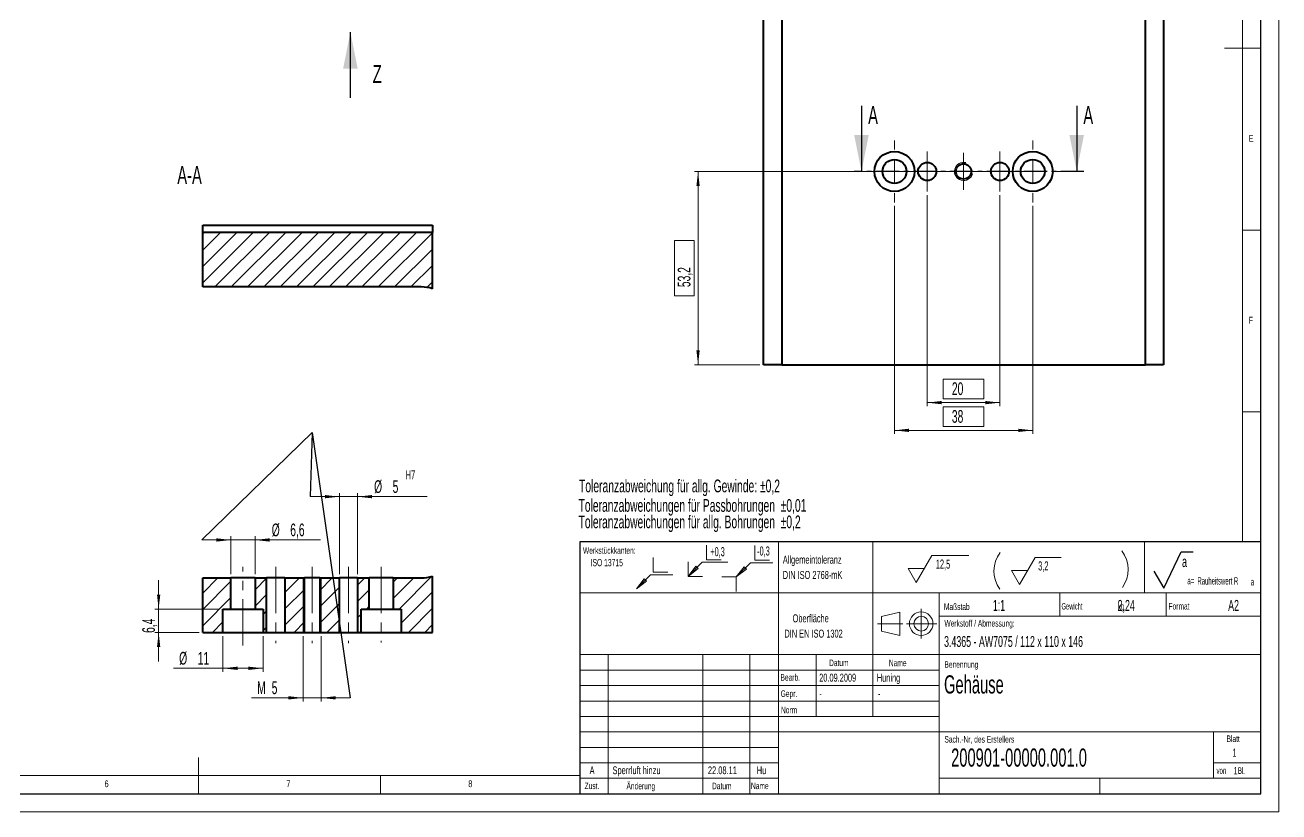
# Model space of a CAD drawing. Header units: millimetres. Extents: x 0 to 594, y 0 to 420.
# Drawn here: x 249.3 to 594, y 0 to 216.4 of the extents above; entities that cross this region are included whole.
import ezdxf

# ---------------------------------------------------------------- set-up
doc = ezdxf.new("R2010")
doc.units = ezdxf.units.MM
for name, pattern in [('CENTER', [10.16, 6.35, -1.27, 1.27, -1.27]), ('CENTERX2', [20.32, 12.7, -2.54, 2.54, -2.54]), ('HIDDEN', [1.905, 1.27, -0.635])]:
    doc.linetypes.add(name, pattern=pattern)
doc.layers.add('SLD-0', color=7, linetype='Continuous')
doc.styles.add('SLDTEXTSTYLE0', font='TXT', dxfattribs={"width": 0.554584})
doc.styles.add('SLDTEXTSTYLE1', font='TXT', dxfattribs={"width": 0.605})
doc.styles.add('SLDTEXTSTYLE2', font='TXT', dxfattribs={"width": 0.491563})
doc.styles.add('SLDTEXTSTYLE3', font='TXT', dxfattribs={"width": 0.75})
doc.styles.add('SLDTEXTSTYLE4', font='TXT', dxfattribs={"width": 0.530484})
doc.styles.add('SLDTEXTSTYLE5', font='TXT', dxfattribs={"width": 0.548462})
doc.dimstyles.new('SLDDIMSTYLE1', dxfattribs={"dimtxt": 3.5, "dimasz": 4, "dimexe": 0, "dimexo": 0.0625, "dimgap": 0.875, "dimtad": 1, "dimrnd": 1e-09, "dimzin": 12, "dimdsep": 46, "dimtxsty": 'SLDTEXTSTYLE1', "dimsah": 1, "dimcen": 0.09, "dimadec": 0, "dimazin": 0, "dimtfac": 1, "dimtdec": 1, "dimtofl": 0, "dimtmove": 0, "dimatfit": 3, "dimfxl": 1, "dimfrac": 2, "dimtolj": 1, "dimtzin": 12, "dimarcsym": 0})
doc.dimstyles.new('SLDDIMSTYLE10', dxfattribs={"dimtxt": 3.5, "dimasz": 4, "dimexe": 0, "dimexo": 0.0625, "dimgap": 0.875, "dimtad": 1, "dimrnd": 1e-09, "dimzin": 12, "dimdsep": 46, "dimtxsty": 'SLDTEXTSTYLE1', "dimsah": 1, "dimcen": 0.09, "dimadec": 0, "dimazin": 0, "dimtfac": 1, "dimtdec": 1, "dimtofl": 0, "dimtmove": 0, "dimatfit": 3, "dimfxl": 1, "dimfrac": 2, "dimtolj": 1, "dimtzin": 12, "dimarcsym": 0})
doc.dimstyles.new('SLDDIMSTYLE11', dxfattribs={"dimtxt": 3.5, "dimasz": 4, "dimexe": 0, "dimexo": 0.0625, "dimgap": 0.875, "dimtad": 0, "dimtih": 1, "dimtoh": 1, "dimrnd": 1e-09, "dimzin": 12, "dimdsep": 46, "dimtxsty": 'SLDTEXTSTYLE1', "dimsah": 1, "dimcen": 0.09, "dimadec": 0, "dimazin": 0, "dimtfac": 1, "dimtdec": 1, "dimtofl": 0, "dimtmove": 0, "dimatfit": 3, "dimfxl": 1, "dimfrac": 2, "dimtolj": 1, "dimtzin": 12, "dimarcsym": 0})
doc.dimstyles.new('SLDDIMSTYLE12', dxfattribs={"dimtxt": 0, "dimasz": 4, "dimexe": 0, "dimexo": 0.0625, "dimgap": 0, "dimtad": 0, "dimtih": 1, "dimtoh": 1, "dimdec": 0, "dimrnd": 1e-09, "dimzin": 0, "dimdsep": 46, "dimtxsty": 'Standard', "dimblk1": 'NONE', "dimblk2": 'NONE', "dimsah": 1, "dimcen": 0.09, "dimadec": 0, "dimazin": 0, "dimtfac": 4, "dimtdec": 0, "dimtofl": 0, "dimtmove": 0, "dimatfit": 3, "dimldrblk": 'NONE', "dimfxl": 1, "dimfrac": 2, "dimtolj": 1, "dimtzin": 0, "dimarcsym": 0})
doc.dimstyles.new('SLDDIMSTYLE2', dxfattribs={"dimtxt": 3.5, "dimasz": 4, "dimexe": 0, "dimexo": 0.0625, "dimgap": 0.875, "dimtad": 1, "dimrnd": 1e-09, "dimzin": 12, "dimdsep": 46, "dimtxsty": 'SLDTEXTSTYLE1', "dimsah": 1, "dimcen": 0.09, "dimadec": 0, "dimazin": 0, "dimtfac": 1, "dimtdec": 1, "dimtofl": 0, "dimtmove": 0, "dimatfit": 3, "dimfxl": 1, "dimfrac": 2, "dimtolj": 1, "dimtzin": 12, "dimarcsym": 0})
doc.dimstyles.new('SLDDIMSTYLE8', dxfattribs={"dimtxt": 3.5, "dimasz": 4, "dimexe": 0, "dimexo": 0.0625, "dimgap": -0.875, "dimtad": 1, "dimrnd": 1e-09, "dimzin": 12, "dimdsep": 46, "dimtxsty": 'SLDTEXTSTYLE1', "dimsah": 1, "dimcen": 0.09, "dimadec": 0, "dimazin": 0, "dimtfac": 1, "dimtdec": 1, "dimtofl": 0, "dimtmove": 0, "dimatfit": 3, "dimfxl": 1, "dimfrac": 2, "dimtolj": 1, "dimtzin": 12, "dimarcsym": 0})
doc.dimstyles.new('SLDDIMSTYLE9', dxfattribs={"dimtxt": 3.5, "dimasz": 4, "dimexe": 0, "dimexo": 0.0625, "dimgap": 0.875, "dimtad": 1, "dimrnd": 1e-09, "dimzin": 12, "dimdsep": 46, "dimtxsty": 'SLDTEXTSTYLE1', "dimsah": 1, "dimcen": 0.09, "dimadec": 0, "dimazin": 0, "dimtfac": 1, "dimtdec": 1, "dimtofl": 0, "dimtmove": 0, "dimatfit": 3, "dimfxl": 1, "dimfrac": 2, "dimtolj": 1, "dimtzin": 12, "dimarcsym": 0})

# ---------------------------------------------------------------- blocks, each defined once
blk = doc.blocks.new('Block27')
at = {"color": 9, "linetype": 'Continuous', "lineweight": 0}
for p, q in [((9.1, 8.6), (9.1, 12.6)), ((4, 4), (7.9, 7.9)), ((7.9, 7.9), (14.01, 7.9)), ((9.1, 8.6), (13.1, 8.6)), ((0, 4), (4, 4)), ((4, 4), (6.15, 6.8)), ((4, 4), (6.8, 6.15)), ((4, 0), (4, 4)), ((6.15, 6.8), (6.8, 6.15))]:
    blk.add_line(p, q, dxfattribs=at)
at = {"color": 7, "linetype": 'Continuous', "lineweight": 0, "insert": (9.73, 12.36), "char_height": 2.5, "attachment_point": 1, "style": 'SLDTEXTSTYLE0'}
blk.add_mtext('-0,3', dxfattribs=at)
blk = doc.blocks.new('Block26')
at = {"color": 9, "linetype": 'Continuous', "lineweight": 0}
for p, q in [((4.596194, 4.596194), (4.596194, 8.596194)), ((0, 0), (3.896194, 3.896194)), ((3.896194, 3.896194), (10.010473, 3.896194)), ((4.596194, 4.596194), (8.596194, 4.596194)), ((0, 0), (2.149051, 2.800697)), ((0, 0), (2.800697, 2.14905)), ((2.149051, 2.800697), (2.800697, 2.14905))]:
    blk.add_line(p, q, dxfattribs=at)
blk = doc.blocks.new('Block25')
at = {"color": 9, "linetype": 'Continuous', "lineweight": 0}
for p, q in [((5.1, 4.6), (5.1, 8.6)), ((0, 0), (0, 4)), ((0, 0), (3.9, 3.9)), ((3.9, 3.9), (10.96, 3.9)), ((5.1, 4.6), (9.1, 4.6)), ((0, 0), (2.15, 2.8)), ((0, 0), (2.8, 2.15)), ((0, 0), (4, 0)), ((2.15, 2.8), (2.8, 2.15))]:
    blk.add_line(p, q, dxfattribs=at)
at = {"color": 7, "linetype": 'Continuous', "lineweight": 0, "insert": (6.11, 8.05), "char_height": 2.5, "attachment_point": 1, "style": 'SLDTEXTSTYLE0'}
blk.add_mtext('+0,3', dxfattribs=at)
blk = doc.blocks.new('Block32')
at = {"color": 7, "linetype": 'Continuous', "lineweight": 0}
blk.add_arc((-6.86, 4.98), 8.57, 324.4695, 36.7808, dxfattribs=at)
blk = doc.blocks.new('Block31')
at = {"color": 7, "linetype": 'Continuous', "lineweight": 0}
blk.add_arc((8.57, 4.98), 8.57, 143.2192, 215.5305, dxfattribs=at)
blk = doc.blocks.new('Block30')
at = {"color": 7, "linetype": 'Continuous', "lineweight": 0}
for p, q in [((2.23, 0), (6.51, 7.42)), ((6.51, 7.42), (16.66, 7.42)), ((0, 3.86), (4.46, 3.86)), ((0, 3.86), (2.23, 0))]:
    blk.add_line(p, q, dxfattribs=at)
at = {"color": 7, "linetype": 'Continuous', "lineweight": 0, "insert": (7.63, 6.32), "char_height": 2.5, "attachment_point": 1, "style": 'SLDTEXTSTYLE1'}
blk.add_mtext('12,5', dxfattribs=at)
blk = doc.blocks.new('Block29')
at = {"layer": 'SLD-0', "color": 7, "linetype": 'Continuous', "lineweight": 0}
for p, q in [((6.51, 7.42), (2.23, 0)), ((6.51, 7.42), (13.68, 7.42)), ((2.23, 0), (0, 3.86)), ((0, 3.86), (4.46, 3.86))]:
    blk.add_line(p, q, dxfattribs=at)
at = {"layer": 'SLD-0', "insert": (7.34, 6.36), "char_height": 2.5, "attachment_point": 1, "style": 'SLDTEXTSTYLE1'}
blk.add_mtext('3,2', dxfattribs=at)
blk = doc.blocks.new('Block28')
at = {"layer": 'SLD-0'}
for p, q in [((2.77, 0), (7.58, 10.04)), ((7.58, 10.04), (10.86, 10.04)), ((0, 4.71), (2.77, 0))]:
    blk.add_line(p, q, dxfattribs=at)
at = {"layer": 'SLD-0', "attachment_point": 1}
for s, insert, char_height, style in [('a', (7.79, 8.85), 3, 'SLDTEXTSTYLE1'), ('a=', (9.24, 3.08), 2, 'SLDTEXTSTYLE2'), ('Rauheitswert R', (12.01, 3.03), 2, 'SLDTEXTSTYLE2'), ('a', (26.68, 2.78), 2, 'SLDTEXTSTYLE2')]:
    blk.add_mtext(s, dxfattribs=dict(at, insert=insert, char_height=char_height, style=style))
blk = doc.blocks.new('SW_NOTE_0')
at = {"color": 0, "linetype": 'Continuous', "lineweight": 0, "char_height": 2.2, "attachment_point": 1, "style": 'SLDTEXTSTYLE1'}
for s, insert in [('Allgemeintoleranz', (0, 2.84)), ('DIN ISO 2768-mK', (0, -1.36))]:
    blk.add_mtext(s, dxfattribs=dict(at, insert=insert))
blk = doc.blocks.new('SW_NOTE_1')
at = {"color": 0, "linetype": 'Continuous', "lineweight": 0, "char_height": 2.2, "attachment_point": 1, "style": 'SLDTEXTSTYLE1'}
for s, insert in [('    Oberfläche', (0, 2.84)), ('DIN EN ISO 1302', (0, -1.36))]:
    blk.add_mtext(s, dxfattribs=dict(at, insert=insert))
blk = doc.blocks.new('SW_NOTE_2')
at = {"color": 0, "linetype": 'Continuous', "lineweight": 0, "char_height": 3.5, "attachment_point": 1, "style": 'SLDTEXTSTYLE1'}
for s, insert in [('Toleranzabweichungen für Passbohrungen  ±0,01', (0, 4.51)), ('Toleranzabweichungen für allg. Bohrungen  ±0,2', (0, -0.01))]:
    blk.add_mtext(s, dxfattribs=dict(at, insert=insert))
blk = doc.blocks.new('SW_PROJECTIONARROW_0')
at = {"color": 0, "linetype": 'HIDDEN', "lineweight": 0}
blk.add_line((338.75, 196.41), (338.75, 214.41), dxfattribs=at)
blk.add_line((338.75, 196.41), (338.75, 214.41), dxfattribs=at)
at = {"color": 0, "linetype": 'Continuous', "lineweight": 30}
blk.add_line((338.75, 196.41), (338.75, 214.41), dxfattribs=at)
at = {"color": 0, "linetype": 'Continuous', "lineweight": 40}
blk.add_solid([(338.75, 214.41), (336.75, 204.41), (340.75, 204.41)], dxfattribs=at)
blk.add_solid([(338.75, 214.41), (336.75, 204.41), (340.75, 204.41)], dxfattribs=at)
at = {"color": 0, "linetype": 'Continuous', "lineweight": 40, "insert": (344.88, 205.41), "char_height": 5, "attachment_point": 1, "style": 'SLDTEXTSTYLE1'}
blk.add_mtext('Z', dxfattribs=at)
blk.add_mtext('Z', dxfattribs=at)
blk = doc.blocks.new('*D47')
at = {"color": 7, "linetype": 'Continuous', "lineweight": 15}
for p, q in [((516.82, 176.13), (433.32, 176.13)), ((434.32, 122.93), (434.32, 176.13)), ((433.24, 157.13), (427.87, 157.13)), ((427.87, 157.13), (427.87, 141.94)), ((433.24, 141.94), (433.24, 157.13)), ((427.87, 141.94), (433.24, 141.94)), ((451.32, 122.93), (433.32, 122.93))]:
    blk.add_line(p, q, dxfattribs=at)
for points in [[(434.32, 176.13), (433.87, 172.13), (434.77, 172.13)], [(434.32, 122.93), (434.77, 126.93), (433.87, 126.93)]]:
    blk.add_solid(points, dxfattribs=at)
at = {"color": 7, "linetype": 'Continuous', "lineweight": 15, "insert": (428.73, 143.53), "char_height": 3.5, "attachment_point": 1, "rotation": 90, "style": 'SLDTEXTSTYLE1'}
blk.add_mtext(' 53,2 ', dxfattribs=at)
blk = doc.blocks.new('*D48')
at = {"color": 7, "linetype": 'Continuous', "lineweight": 15}
for p, q in [((497.32, 169.63), (497.32, 111.56)), ((517.32, 169.63), (517.32, 111.56)), ((501.73, 119), (501.73, 113.63)), ((512.91, 119), (501.73, 119)), ((512.91, 113.63), (512.91, 119)), ((497.32, 112.56), (517.32, 112.56)), ((501.73, 113.63), (512.91, 113.63))]:
    blk.add_line(p, q, dxfattribs=at)
for points in [[(497.32, 112.56), (501.32, 112.11), (501.32, 113.01)], [(517.32, 112.56), (513.32, 113.01), (513.32, 112.11)]]:
    blk.add_solid(points, dxfattribs=at)
at = {"color": 7, "linetype": 'Continuous', "lineweight": 15, "insert": (503.31, 118.14), "char_height": 3.5, "attachment_point": 1, "style": 'SLDTEXTSTYLE1'}
blk.add_mtext(' 20 ', dxfattribs=at)
blk = doc.blocks.new('*D49')
at = {"color": 7, "linetype": 'Continuous', "lineweight": 15}
for p, q in [((488.32, 166.63), (488.32, 103.93)), ((526.32, 166.63), (526.32, 103.93)), ((501.73, 111.38), (501.73, 106.01)), ((512.91, 111.38), (501.73, 111.38)), ((512.91, 106.01), (512.91, 111.38)), ((488.32, 104.93), (526.32, 104.93)), ((501.73, 106.01), (512.91, 106.01))]:
    blk.add_line(p, q, dxfattribs=at)
for points in [[(488.32, 104.93), (492.32, 104.48), (492.32, 105.38)], [(526.32, 104.93), (522.32, 105.38), (522.32, 104.48)]]:
    blk.add_solid(points, dxfattribs=at)
at = {"color": 7, "linetype": 'Continuous', "lineweight": 15, "insert": (503.31, 110.52), "char_height": 3.5, "attachment_point": 1, "style": 'SLDTEXTSTYLE1'}
blk.add_mtext(' 38 ', dxfattribs=at)
blk = doc.blocks.new('SW_CENTERMARKSYMBOL_8')
at = {"color": 0, "linetype": 'Continuous', "lineweight": 0}
for p, q in [((0, 3), (0, 5.1)), ((-3, 0), (-5.1, 0)), ((0, 0), (-3, 0)), ((0, 0), (0, 3)), ((0, 0), (0, -3)), ((0, 0), (3, 0)), ((3, 0), (5.1, 0)), ((0, -3), (0, -5.1))]:
    blk.add_line(p, q, dxfattribs=at)
blk = doc.blocks.new('SW_CENTERMARKSYMBOL_9')
at = {"color": 0, "linetype": 'Continuous', "lineweight": 0}
for p, q in [((0, 3), (0, 5.5)), ((-3, 0), (-5.5, 0)), ((0, 0), (-3, 0)), ((0, 0), (0, 3)), ((0, 0), (0, -3)), ((0, 0), (3, 0)), ((3, 0), (5.5, 0)), ((0, -3), (0, -5.5))]:
    blk.add_line(p, q, dxfattribs=at)
blk = doc.blocks.new('SW_CENTERMARKSYMBOL_10')
at = {"color": 0, "linetype": 'Continuous', "lineweight": 0}
for p, q in [((0, 3), (0, 5.5)), ((-3, 0), (-5.5, 0)), ((0, 0), (-3, 0)), ((0, 0), (0, 3)), ((0, 0), (0, -3)), ((0, 0), (3, 0)), ((3, 0), (5.5, 0)), ((0, -3), (0, -5.5))]:
    blk.add_line(p, q, dxfattribs=at)
blk = doc.blocks.new('SW_CENTERMARKSYMBOL_11')
at = {"color": 0, "linetype": 'Continuous', "lineweight": 0}
for p, q in [((0, 6), (0, 8.5)), ((-6, 0), (-8.5, 0)), ((0, 0), (-3, 0)), ((0, 0), (0, 3)), ((0, 0), (0, -3)), ((0, 0), (3, 0)), ((6, 0), (8.5, 0)), ((0, -6), (0, -8.5))]:
    blk.add_line(p, q, dxfattribs=at)
blk = doc.blocks.new('SW_CENTERMARKSYMBOL_12')
at = {"color": 0, "linetype": 'Continuous', "lineweight": 0}
for p, q in [((0, 6), (0, 8.5)), ((-6, 0), (-8.5, 0)), ((0, 0), (-3, 0)), ((0, 0), (0, 3)), ((0, 0), (0, -3)), ((0, 0), (3, 0)), ((6, 0), (8.5, 0)), ((0, -6), (0, -8.5))]:
    blk.add_line(p, q, dxfattribs=at)
blk = doc.blocks.new('*D55')
at = {"color": 7, "linetype": 'Continuous', "lineweight": 15}
for p, q in [((325.73, 48.37), (325.73, 30.37)), ((330.73, 48.37), (330.73, 30.37)), ((325.73, 31.37), (311.53, 31.37)), ((330.73, 31.37), (325.73, 31.37)), ((330.73, 31.37), (338.73, 31.37)), ((330.73, 31.37), (338.73, 31.37))]:
    blk.add_line(p, q, dxfattribs=at)
for points in [[(325.73, 31.37), (321.73, 31.82), (321.73, 30.92)], [(330.73, 31.37), (334.73, 30.92), (334.73, 31.82)], [(330.73, 31.37), (334.73, 30.92), (334.73, 31.82)]]:
    blk.add_solid(points, dxfattribs=at)
at = {"color": 7, "linetype": 'Continuous', "lineweight": 15, "char_height": 3.5, "attachment_point": 1, "style": 'SLDTEXTSTYLE1'}
for s, insert in [('M', (313.12, 35.89)), ('5', (317.12, 35.89))]:
    blk.add_mtext(s, dxfattribs=dict(at, insert=insert))
blk = doc.blocks.new('*D56')
at = {"color": 7, "linetype": 'Continuous', "lineweight": 15}
for p, q in [((335.73, 86.7), (327.73, 86.7)), ((335.73, 86.7), (327.73, 86.7)), ((335.73, 65.37), (335.73, 87.7)), ((335.73, 86.7), (340.73, 86.7)), ((340.73, 65.37), (340.73, 87.7)), ((340.73, 86.7), (359.84, 86.7))]:
    blk.add_line(p, q, dxfattribs=at)
for points in [[(335.73, 86.7), (331.73, 87.15), (331.73, 86.25)], [(335.73, 86.7), (331.73, 87.15), (331.73, 86.25)], [(340.73, 86.7), (344.73, 86.25), (344.73, 87.15)]]:
    blk.add_solid(points, dxfattribs=at)
at = {"color": 7, "linetype": 'Continuous', "lineweight": 15, "attachment_point": 1, "style": 'SLDTEXTSTYLE1'}
for s, insert, char_height in [('H7', (353.96, 93.92), 2.45), ('%%c', (345.26, 91.21), 3.5), ('5', (350.36, 91.21), 3.5)]:
    blk.add_mtext(s, dxfattribs=dict(at, insert=insert, char_height=char_height))
blk = doc.blocks.new('*D57')
at = {"color": 7, "linetype": 'Continuous', "lineweight": 15}
for p, q in [((305.93, 74.79), (297.93, 74.79)), ((305.93, 74.79), (297.93, 74.79)), ((305.93, 65.37), (305.93, 75.79)), ((312.53, 74.79), (305.93, 74.79)), ((312.53, 65.37), (312.53, 75.79)), ((312.53, 74.79), (330.49, 74.79))]:
    blk.add_line(p, q, dxfattribs=at)
for points in [[(305.93, 74.79), (301.93, 75.24), (301.93, 74.34)], [(305.93, 74.79), (301.93, 75.24), (301.93, 74.34)], [(312.53, 74.79), (316.53, 74.34), (316.53, 75.24)]]:
    blk.add_solid(points, dxfattribs=at)
at = {"color": 7, "linetype": 'Continuous', "lineweight": 15, "char_height": 3.5, "attachment_point": 1, "style": 'SLDTEXTSTYLE1'}
for s, insert in [('%%c', (317.13, 79.31)), ('6,6', (322.22, 79.31))]:
    blk.add_mtext(s, dxfattribs=dict(at, insert=insert))
blk = doc.blocks.new('*D58')
at = {"color": 7, "linetype": 'Continuous', "lineweight": 15}
for p, q in [((286.04, 55.77), (286.04, 63.77)), ((302.73, 55.77), (285.04, 55.77)), ((286.04, 49.37), (286.04, 55.77)), ((297.16, 49.37), (285.04, 49.37)), ((286.04, 49.37), (286.04, 41.37))]:
    blk.add_line(p, q, dxfattribs=at)
for points in [[(286.04, 55.77), (286.49, 59.77), (285.59, 59.77)], [(286.04, 49.37), (285.59, 45.37), (286.49, 45.37)]]:
    blk.add_solid(points, dxfattribs=at)
at = {"color": 7, "linetype": 'Continuous', "lineweight": 15, "insert": (281.53, 49.23), "char_height": 3.5, "attachment_point": 1, "rotation": 90, "style": 'SLDTEXTSTYLE1'}
blk.add_mtext('6,4', dxfattribs=at)
blk = doc.blocks.new('*D59')
at = {"color": 7, "linetype": 'Continuous', "lineweight": 15}
for p, q in [((303.73, 48.37), (303.73, 38.5)), ((314.73, 48.37), (314.73, 38.5)), ((303.73, 39.5), (290.09, 39.5)), ((303.73, 39.5), (314.73, 39.5))]:
    blk.add_line(p, q, dxfattribs=at)
for points in [[(303.73, 39.5), (307.73, 39.05), (307.73, 39.95)], [(314.73, 39.5), (310.73, 39.95), (310.73, 39.05)]]:
    blk.add_solid(points, dxfattribs=at)
at = {"color": 7, "linetype": 'Continuous', "lineweight": 15, "char_height": 3.5, "attachment_point": 1, "style": 'SLDTEXTSTYLE1'}
for s, insert in [('%%c', (291.68, 44.01)), ('11', (296.77, 44.01))]:
    blk.add_mtext(s, dxfattribs=dict(at, insert=insert))
blk = doc.blocks.new('_NONE')

msp = doc.modelspace()

# ---------------------------------------------------------------- hatches: boundary and pattern name
at = {"linetype": 'Continuous', "lineweight": 0}
h = msp.add_hatch(dxfattribs=at)
h.set_pattern_fill('ANSI31', style=0)
edge = h.paths.add_edge_path(flags=0)
edge.add_line((361.323, 143.883), (361.323, 159.373))
edge.add_line((361.323, 159.373), (298.16, 159.373))
edge.add_line((298.16, 159.373), (298.16, 144.373))
edge.add_arc((298.23, 134.373), 10, 90, 90.40215, ccw=False)
edge.add_line((298.23, 144.373), (358.23, 144.373))
edge.add_arc((358.23, 134.373), 10, 71.98067, 90, ccw=False)
h = msp.add_hatch(dxfattribs=at)
h.set_pattern_fill('ANSI31', style=0)
edge = h.paths.add_edge_path(flags=0)
edge.add_line((305.93, 64.373), (298.23, 64.373))
edge.add_arc((298.23, 74.373), 10, 269.59785, 270, ccw=False)
edge.add_line((298.16, 64.374), (298.16, 49.373))
edge.add_line((298.16, 49.373), (303.73, 49.373))
edge.add_line((303.73, 49.373), (303.73, 55.773))
edge.add_line((303.73, 55.773), (305.93, 55.773))
edge.add_line((305.93, 55.773), (305.93, 64.373))
h = msp.add_hatch(dxfattribs=at)
h.set_pattern_fill('ANSI31', style=0)
h.paths.add_polyline_path([(314.73, 49.373), (315.73, 49.373), (315.73, 64.373), (312.53, 64.373), (312.53, 55.773), (314.73, 55.773)], flags=0)
h = msp.add_hatch(dxfattribs=at)
h.set_pattern_fill('ANSI31', style=0)
h.paths.add_polyline_path([(320.73, 49.373), (326.13, 49.373), (326.13, 64.373), (320.73, 64.373)], flags=0)
h = msp.add_hatch(dxfattribs=at)
h.set_pattern_fill('ANSI31', style=0)
h.paths.add_polyline_path([(335.73, 64.373), (330.33, 64.373), (330.33, 49.373), (335.73, 49.373)], flags=0)
h = msp.add_hatch(dxfattribs=at)
h.set_pattern_fill('ANSI31', style=0)
h.paths.add_polyline_path([(343.93, 64.373), (340.73, 64.373), (340.73, 49.373), (341.73, 49.373), (341.73, 55.773), (343.93, 55.773)], flags=0)
h = msp.add_hatch(dxfattribs=at)
h.set_pattern_fill('ANSI31', style=0)
edge = h.paths.add_edge_path(flags=0)
edge.add_line((361.323, 49.373), (361.323, 64.864))
edge.add_arc((358.23, 74.373), 10, 270, 288.01933, ccw=False)
edge.add_line((358.23, 64.373), (350.53, 64.373))
edge.add_line((350.53, 64.373), (350.53, 55.773))
edge.add_line((350.53, 55.773), (352.73, 55.773))
edge.add_line((352.73, 55.773), (352.73, 49.373))
edge.add_line((352.73, 49.373), (361.323, 49.373))

# ---------------------------------------------------------------- linework, layer by layer
at = {"color": 7, "linetype": 'Continuous', "lineweight": 0}
for p, q in [((594, 77.25), (594, 420)), ((584, 74.25), (584, 410)), ((589, 210), (579, 210)), ((584, 160), (589, 160)), ((589, 110), (584, 110)), ((594, 0), (594, 77.25)), ((482.4, 57.25), (482.4, 74.25)), ((557.071, 74.25), (557.071, 60.25)), ((325.73, 49.373), (325.73, 64.373)), ((325.73, 64.373), (326.13, 64.373)), ((330.33, 64.373), (326.13, 64.373)), ((330.33, 64.373), (330.73, 64.373)), ((330.73, 64.373), (330.73, 49.373)), ((533.807, 60.25), (533.807, 53.875)), ((563, 60.25), (563, 53.875)), ((482.4, 57.25), (482.4, 26.25)), ((589, 53.875), (500.6, 53.875)), ((409.6, 43.25), (409.6, 5)), ((435.6, 5), (435.6, 43.25)), ((448.6, 43.25), (448.6, 5)), ((466.8, 26.25), (466.8, 43.25)), ((500.6, 39), (401.8, 39)), ((500.6, 34.75), (401.8, 34.75)), ((500.6, 30.5), (401.8, 30.5)), ((500.6, 26.25), (401.8, 26.25)), ((456.4, 22), (401.8, 22)), ((576, 9.25), (576, 22)), ((456.4, 17.75), (401.8, 17.75)), ((297, 5), (297, 15)), ((456.4, 13.5), (401.8, 13.5)), ((589, 13.5), (576, 13.5)), ((10, 10), (401.8, 10)), ((347, 5), (347, 10)), ((500.6, 9.25), (589, 9.25)), ((544.8, 5), (544.8, 9.25)), ((0, 0), (401.8, 0)), ((401.8, 0), (594, 0))]:
    msp.add_line(p, q, dxfattribs=at)
at = {"color": 7, "linetype": 'Continuous', "lineweight": 30}
for p, q in [((589, 74.25), (589, 415)), ((479.245, 194.134), (479.245, 176.134)), ((538.409, 194.134), (538.409, 176.134)), ((589, 74.25), (401.8, 74.25)), ((401.8, 74.25), (401.8, 5)), ((589, 5), (589, 74.25)), ((5, 5), (401.8, 5)), ((401.8, 5), (589, 5))]:
    msp.add_line(p, q, dxfattribs=at)
at = {"color": 7, "linetype": 'Continuous', "lineweight": 40}
for p, q in [((452.316, 122.934), (452.316, 268.934)), ((457.316, 268.934), (457.316, 122.934)), ((557.316, 122.934), (557.316, 268.934)), ((562.316, 268.934), (562.316, 122.934)), ((298.16, 161.373), (361.323, 161.373)), ((298.16, 159.373), (298.16, 161.373)), ((361.323, 159.373), (298.16, 159.373)), ((298.16, 144.373), (298.16, 159.373)), ((361.323, 161.373), (361.323, 159.373)), ((361.323, 143.883), (361.323, 159.373)), ((358.23, 144.373), (298.23, 144.373)), ((457.316, 122.934), (452.316, 122.934)), ((457.316, 122.934), (557.316, 122.934)), ((562.316, 122.934), (557.316, 122.934)), ((298.16, 49.373), (298.16, 64.374)), ((298.23, 64.373), (305.93, 64.373)), ((305.93, 55.773), (305.93, 64.373)), ((312.53, 64.373), (305.93, 64.373)), ((312.53, 64.373), (312.53, 55.773)), ((312.53, 64.373), (315.73, 64.373)), ((315.73, 49.373), (315.73, 64.373)), ((320.73, 64.373), (315.73, 64.373)), ((320.73, 64.373), (320.73, 49.373)), ((320.73, 64.373), (326.13, 64.373)), ((330.33, 64.373), (326.13, 64.373)), ((326.13, 49.373), (326.13, 64.373)), ((330.33, 64.373), (330.33, 49.373)), ((330.33, 64.373), (335.73, 64.373)), ((340.73, 64.373), (335.73, 64.373)), ((335.73, 49.373), (335.73, 64.373)), ((340.73, 64.373), (340.73, 49.373)), ((340.73, 64.373), (343.93, 64.373)), ((350.53, 64.373), (343.93, 64.373)), ((343.93, 55.773), (343.93, 64.373)), ((350.53, 64.373), (350.53, 55.773)), ((350.53, 64.373), (358.23, 64.373)), ((361.323, 49.373), (361.323, 64.864)), ((303.73, 55.773), (305.93, 55.773)), ((303.73, 49.373), (303.73, 55.773)), ((305.93, 55.773), (312.53, 55.773)), ((312.53, 55.773), (314.73, 55.773)), ((314.73, 55.773), (314.73, 49.373)), ((341.73, 49.373), (341.73, 55.773)), ((341.73, 55.773), (343.93, 55.773)), ((343.93, 55.773), (350.53, 55.773)), ((350.53, 55.773), (352.73, 55.773)), ((352.73, 55.773), (352.73, 49.373)), ((298.16, 49.373), (303.73, 49.373)), ((303.73, 49.373), (314.73, 49.373)), ((314.73, 49.373), (315.73, 49.373)), ((315.73, 49.373), (320.73, 49.373)), ((320.73, 49.373), (326.13, 49.373)), ((326.13, 49.373), (330.33, 49.373)), ((330.33, 49.373), (335.73, 49.373)), ((335.73, 49.373), (340.73, 49.373)), ((340.73, 49.373), (341.73, 49.373)), ((341.73, 49.373), (352.73, 49.373)), ((352.73, 49.373), (361.323, 49.373))]:
    msp.add_line(p, q, dxfattribs=at)
at = {"color": 7, "linetype": 'CENTER', "lineweight": 30}
msp.add_line((540.409, 176.134), (477.245, 176.134), dxfattribs=at)
at = {"color": 7, "linetype": 'Continuous', "lineweight": 15}
for p, q in [((456.4, 5), (456.4, 74.25)), ((456.4, 60.25), (401.8, 60.25)), ((456.4, 60.25), (589, 60.25)), ((500.6, 60.25), (500.6, 5)), ((484.759, 53.756), (489.83, 54.976)), ((484.759, 53.756), (484.759, 49.727)), ((489.83, 54.976), (489.83, 48.507)), ((489.83, 48.507), (484.759, 49.727)), ((589, 43.25), (401.8, 43.25)), ((456.4, 22), (589, 22)), ((401.8, 9.25), (456.4, 9.25))]:
    msp.add_line(p, q, dxfattribs=at)
at = {"color": 7, "linetype": 'CENTERX2', "lineweight": 0}
for p, q in [((309.23, 45.779), (309.23, 67.373)), ((318.23, 67.373), (318.23, 46.373)), ((328.23, 67.373), (328.23, 46.373)), ((338.23, 67.373), (338.23, 46.373)), ((347.23, 67.373), (347.23, 46.551)), ((495.66, 55.862), (495.66, 47.666)), ((483.631, 51.764), (490.584, 51.764)), ((491.587, 51.764), (499.957, 51.764))]:
    msp.add_line(p, q, dxfattribs=at)
at = {"color": 7, "linetype": 'Continuous', "lineweight": 40}
for centre, radius in [((488.316, 176.134), 5.5), ((488.316, 176.134), 3.3), ((526.316, 176.134), 5.5), ((526.316, 176.134), 3.3), ((497.316, 176.134), 2.5), ((507.316, 176.134), 2.1), ((517.316, 176.134), 2.5)]:
    msp.add_circle(centre, radius, dxfattribs=at)
at = {"color": 7, "linetype": 'Continuous', "lineweight": 15}
for radius in [3.234, 2.014]:
    msp.add_circle((495.66, 51.764), radius, dxfattribs=at)
at = {"color": 7, "linetype": 'Continuous', "lineweight": 0}
msp.add_arc((507.316, 176.134), 2.5, 75, 345, dxfattribs=at)
at = {"color": 7, "linetype": 'Continuous', "lineweight": 40}
for centre, start, end in [((298.23, 134.373), 90, 90.40215), ((358.23, 134.373), 71.98067, 90), ((298.23, 74.373), 269.59785, 270), ((358.23, 74.373), 270, 288.01933)]:
    msp.add_arc(centre, 10, start, end, dxfattribs=at)
at = {"color": 7, "linetype": 'Continuous', "lineweight": 30}
for points in [[(479.245, 176.134), (481.245, 186.134), (477.245, 186.134)], [(538.409, 176.134), (540.409, 186.134), (536.409, 186.134)]]:
    msp.add_solid(points, dxfattribs=at)

# ---------------------------------------------------------------- block references
at = {"color": 7, "linetype": 'Continuous', "lineweight": 40}
msp.add_blockref('SW_PROJECTIONARROW_0', (0, 0), dxfattribs=at)
at = {"color": 7, "linetype": 'Continuous', "lineweight": 0}
for name, p in [('SW_CENTERMARKSYMBOL_12', (488.316, 176.134)), ('SW_CENTERMARKSYMBOL_11', (526.316, 176.134)), ('SW_CENTERMARKSYMBOL_10', (497.316, 176.134)), ('SW_CENTERMARKSYMBOL_8', (507.316, 176.134)), ('SW_CENTERMARKSYMBOL_9', (517.316, 176.134)), ('SW_NOTE_0', (457.629, 67.626)), ('SW_NOTE_1', (458.056, 51.5))]:
    msp.add_blockref(name, p, dxfattribs=at)
at = {"color": 8, "linetype": 'Continuous', "lineweight": 0}
msp.add_blockref('SW_NOTE_2', (401.478, 81.525), dxfattribs=at)
at = {"color": 7, "linetype": 'Continuous'}
for name, p in [('Block25', (431.587, 64.769)), ('Block27', (440.829, 60.64)), ('Block26', (417.387, 61.326)), ('Block30', (492.06, 63.074)), ('Block31', (515.659, 61.234)), ('Block29', (520.49, 62.542)), ('Block32', (550.842, 61.683)), ('Block28', (559.582, 61.497))]:
    msp.add_blockref(name, p, dxfattribs=at)

# ---------------------------------------------------------------- texts
at = {"color": 7, "linetype": 'Continuous', "char_height": 5, "attachment_point": 1, "style": 'SLDTEXTSTYLE1'}
for insert in [(481.078, 194.134), (540.241, 194.134)]:
    msp.add_mtext('A', dxfattribs=dict(at, insert=insert))
at = {"color": 7, "linetype": 'Continuous', "lineweight": 0, "attachment_point": 1}
for s, insert, char_height, style in [('E', (585.667, 186.168), 1.852, 'SLDTEXTSTYLE3'), ('A-A', (291.171, 177.644), 5, 'SLDTEXTSTYLE1'), ('F', (585.667, 136.168), 1.852, 'SLDTEXTSTYLE3'), ('Werkstückkanten:    ', (402.688, 72.803), 1.8, 'SLDTEXTSTYLE1'), ('ISO 13715', (404.798, 69.567), 2, 'SLDTEXTSTYLE0'), ('Maßstab', (501.908, 57.329), 1.8, 'SLDTEXTSTYLE1'), ('1:1', (515.358, 58.3), 3, 'SLDTEXTSTYLE1'), ('Gewicht                      kg', (534.231, 57.467), 1.8, 'SLDTEXTSTYLE4'), ('2,24', (549.669, 58.3), 3, 'SLDTEXTSTYLE1'), ('Format', (563.654, 57.467), 1.8, 'SLDTEXTSTYLE1'), ('A2', (580.052, 58.3), 3, 'SLDTEXTSTYLE1'), ('Werkstoff / Abmessung:', (502.046, 52.771), 1.8, 'SLDTEXTSTYLE1'), ('3.4365 - AW7075 / 112 x 110 x 146', (501.95, 48.369), 3, 'SLDTEXTSTYLE1'), ('Datum', (470.336, 41.908), 1.8, 'SLDTEXTSTYLE1'), ('Name', (486.776, 41.876), 1.8, 'SLDTEXTSTYLE1'), ('Benennung', (502.046, 41.444), 1.8, 'SLDTEXTSTYLE1'), ('Bearb.', (456.989, 37.904), 1.8, 'SLDTEXTSTYLE1'), ('20.09.2009', (467.623, 38.022), 2.2, 'SLDTEXTSTYLE1'), ('Huning', (483.46, 38.006), 2.2, 'SLDTEXTSTYLE1'), ('Gehäuse', (501.94, 37.569), 5, 'SLDTEXTSTYLE1'), ('Gepr.', (457.032, 33.439), 1.8, 'SLDTEXTSTYLE1'), ('-', (467.639, 33.589), 2.2, 'SLDTEXTSTYLE1'), ('-', (483.79, 33.653), 2.2, 'SLDTEXTSTYLE1'), ('Norm', (457.113, 28.944), 1.8, 'SLDTEXTSTYLE1'), ('Sach.-Nr, des Erstellers', (502.046, 20.861), 1.8, 'SLDTEXTSTYLE1'), ('Blatt', (579.607, 21.025), 1.8, 'SLDTEXTSTYLE1'), ('200901-00000.001.0', (503.882, 17.455), 5, 'SLDTEXTSTYLE1'), ('1', (581.195, 17.379), 2.2, 'SLDTEXTSTYLE1'), ('A', (404.51, 12.508), 2.117, 'SLDTEXTSTYLE1'), ('Sperrluft hinzu', (410.802, 12.508), 2.11667, 'SLDTEXTSTYLE1'), ('22.08.11', (437.031, 12.508), 2.1167, 'SLDTEXTSTYLE1'), ('Hu', (450.455, 12.508), 2.1167, 'SLDTEXTSTYLE1'), ('von       Bl.', (576.857, 12.27), 1.8, 'SLDTEXTSTYLE5'), ('1', (581.521, 12.35), 2, 'SLDTEXTSTYLE1'), ('6', (271.167, 8.668), 1.852, 'SLDTEXTSTYLE3'), ('7', (321.167, 8.668), 1.852, 'SLDTEXTSTYLE3'), ('8', (371.167, 8.668), 1.852, 'SLDTEXTSTYLE3'), ('Zust.', (403.136, 8.075), 1.8, 'SLDTEXTSTYLE1'), ('Änderung', (414.648, 8.019), 1.8, 'SLDTEXTSTYLE1'), ('Datum', (438.159, 8.04), 1.8, 'SLDTEXTSTYLE1'), ('Name', (448.864, 8.068), 1.8, 'SLDTEXTSTYLE1')]:
    msp.add_mtext(s, dxfattribs=dict(at, insert=insert, char_height=char_height, style=style))
at = {"color": 8, "linetype": 'Continuous', "lineweight": 0, "insert": (401.609, 91.398), "char_height": 3.5, "attachment_point": 1, "style": 'SLDTEXTSTYLE1'}
msp.add_mtext('Toleranzabweichung für allg. Gewinde: ±0,2', dxfattribs=at)

# ---------------------------------------------------------------- dimensions: what is measured, and where the dimension line sits
at = {"color": 7, "linetype": 'Continuous', "lineweight": 15}
for base, p1, p2, dimstyle, picture, middle in [((434.316, 176.134), (452.316, 122.934), (517.816, 176.134), 'SLDDIMSTYLE8', '*D47', (434.316, 149.534)), ((286.04, 55.773), (298.16, 49.373), (303.73, 55.773), 'SLDDIMSTYLE1', '*D58', (286.04, 52.573))]:
    dim = msp.add_linear_dim(base=base, p1=p1, p2=p2, angle=90, dimstyle=dimstyle, dxfattribs=at)
    dim.commit()
    dim.dimension.update_dxf_attribs({"geometry": picture, "text_midpoint": middle, "dimtype": 160})
for base, p1, p2, picture, middle in [((517.316, 112.558), (497.316, 170.634), (517.316, 170.634), '*D48', (507.316, 112.558)), ((526.316, 104.934), (488.316, 167.634), (526.316, 167.634), '*D49', (507.316, 104.934))]:
    dim = msp.add_linear_dim(base=base, p1=p1, p2=p2, dimstyle='SLDDIMSTYLE8', dxfattribs=at)
    dim.commit()
    dim.dimension.update_dxf_attribs({"geometry": picture, "text_midpoint": middle, "dimtype": 160})
for base, p1, p2, text, dimstyle, picture, middle in [((340.73, 86.703), (335.73, 64.373), (340.73, 64.373), '%%c<>\\SH7^ ;', 'SLDDIMSTYLE10', '*D56', (351.757, 86.703)), ((305.93, 77.48), (312.53, 64.373), (305.93, 64.373), '%%c<>', 'SLDDIMSTYLE11', '*D57', (323.014, 77.48)), ((314.73, 39.499), (303.73, 49.373), (314.73, 49.373), '%%c<>', 'SLDDIMSTYLE2', '*D59', (296.896, 39.499)), ((325.73, 31.373), (330.73, 49.373), (325.73, 49.373), 'M<>', 'SLDDIMSTYLE9', '*D55', (316.452, 31.373))]:
    dim = msp.add_linear_dim(base=base, p1=p1, p2=p2, text=text, dimstyle=dimstyle, dxfattribs=at)
    dim.commit()
    dim.dimension.update_dxf_attribs({"geometry": picture, "text_midpoint": middle, "dimtype": 160})

# ---------------------------------------------------------------- leaders
at = {"color": 7, "linetype": 'Continuous', "lineweight": 0, "has_arrowhead": 0}
for points in [[(328.23, 104.373), (297.93, 74.794)], [(328.23, 104.373), (327.73, 86.703)], [(328.23, 104.373), (338.73, 31.373)]]:
    msp.add_leader(points, dimstyle='SLDDIMSTYLE12', dxfattribs=at)

doc.saveas('drawing.dxf')
